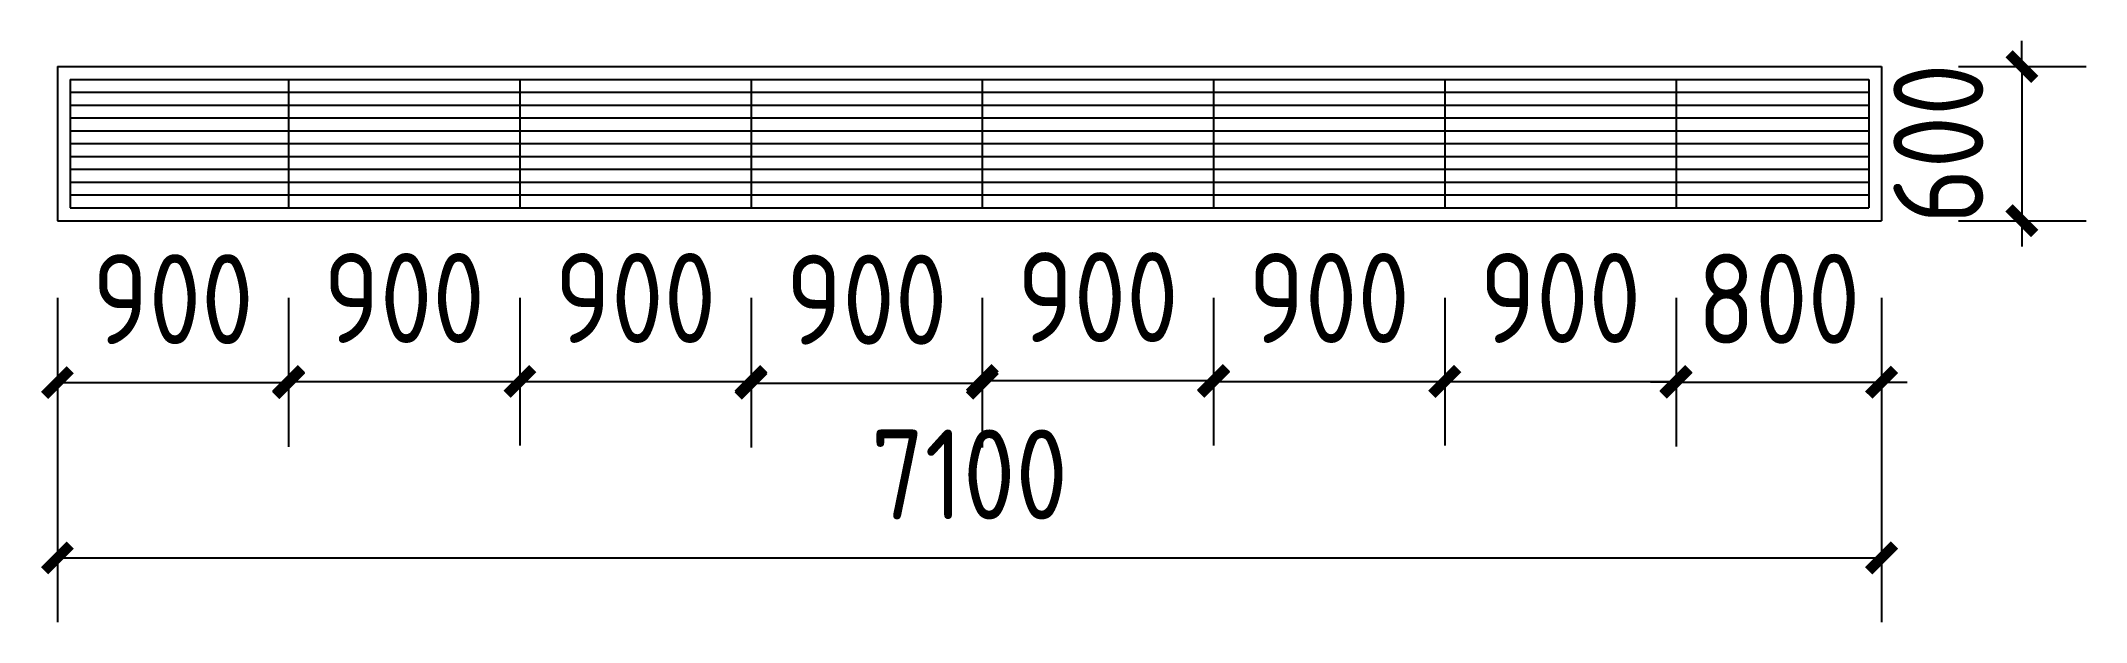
# Model space of a CAD drawing. Extents: x 749 to 30168, y 8248 to 22270.
# Drawn here: x 749 to 8709, y 16112 to 18374 of the extents above.
import ezdxf

# ---------------------------------------------------------------- set-up
doc = ezdxf.new("R2010")
doc.units = 0
doc.header["$LTSCALE"] = 1000
doc.header["$MEASUREMENT"] = 0
doc.styles.get("Standard").update_dxf_attribs({"font": 'GBENOR', "bigfont": 'GBCBIG'})
doc.dimstyles.get("Standard").update_dxf_attribs({"dimscale": 100, "dimtxt": 3.5, "dimasz": 1, "dimexe": 2.5, "dimexo": 3, "dimgap": 1.5, "dimtad": 1, "dimdec": 0, "dimzin": 0, "dimdsep": 46, "dimtxsty": 'Standard', "dimblk": 'ARCHTICK', "dimcen": 0.09, "dimadec": 0, "dimazin": 0, "dimtfac": 1, "dimtdec": 0, "dimtix": 1, "dimtmove": 2, "dimatfit": 3, "dimfxl": 1, "dimtolj": 1, "dimtzin": 0, "dimarcsym": 0})

# ---------------------------------------------------------------- blocks, each defined once
blk = doc.blocks.new('_ArchTick')
at = {"color": 0, "linetype": 'ByBlock', "const_width": 0.4}
blk.add_lwpolyline([(-0.5, -0.5), (0.5, 0.5)], dxfattribs=at)
blk = doc.blocks.new('*D31')
at = {"color": 0, "lineweight": -2}
for p, q in [((813, 17374.5), (813, 16794)), ((1713, 17374.5), (1713, 16794)), ((813, 17044), (1713, 17044))]:
    blk.add_line(p, q, dxfattribs=at)
at = {"layer": 'Defpoints', "color": 0}
for p in [(813, 17674.5), (1713, 17674.5), (1713, 17044)]:
    blk.add_point(p, dxfattribs=at)
at = {"color": 0, "lineweight": -2, "xscale": 100, "yscale": 100, "zscale": 100, "rotation": 180}
blk.add_blockref('_ArchTick', (813, 17044), dxfattribs=at)
at = {"color": 0, "lineweight": -2, "xscale": 100, "yscale": 100, "zscale": 100}
blk.add_blockref('_ArchTick', (1713, 17044), dxfattribs=at)
at = {"color": 0, "insert": (1263, 17369), "char_height": 350, "attachment_point": 5}
blk.add_mtext('\\A1;900', dxfattribs=at)
blk = doc.blocks.new('*D32')
at = {"color": 0, "lineweight": -2}
for p, q in [((813, 17374.5), (813, 16111.5)), ((7913, 17374.5), (7913, 16111.5)), ((813, 16361.5), (7913, 16361.5))]:
    blk.add_line(p, q, dxfattribs=at)
at = {"layer": 'Defpoints', "color": 0}
for p in [(813, 17674.5), (7913, 17674.5), (7913, 16361.5)]:
    blk.add_point(p, dxfattribs=at)
at = {"color": 0, "lineweight": -2, "xscale": 100, "yscale": 100, "zscale": 100, "rotation": 180}
blk.add_blockref('_ArchTick', (813, 16361.5), dxfattribs=at)
at = {"color": 0, "lineweight": -2, "xscale": 100, "yscale": 100, "zscale": 100}
blk.add_blockref('_ArchTick', (7913, 16361.5), dxfattribs=at)
at = {"color": 0, "insert": (4363, 16686.5), "char_height": 350, "attachment_point": 5}
blk.add_mtext('\\A1;7100', dxfattribs=at)
blk = doc.blocks.new('*D33')
at = {"color": 0, "lineweight": -2}
for p, q in [((1713, 17374.5), (1713, 16798.5)), ((2613, 17374.5), (2613, 16798.5)), ((1713, 17048.5), (2613, 17048.5))]:
    blk.add_line(p, q, dxfattribs=at)
at = {"layer": 'Defpoints', "color": 0}
for p in [(1713, 17674.5), (2613, 17674.5), (2613, 17048.5)]:
    blk.add_point(p, dxfattribs=at)
at = {"color": 0, "lineweight": -2, "xscale": 100, "yscale": 100, "zscale": 100, "rotation": 180}
blk.add_blockref('_ArchTick', (1713, 17048.5), dxfattribs=at)
at = {"color": 0, "lineweight": -2, "xscale": 100, "yscale": 100, "zscale": 100}
blk.add_blockref('_ArchTick', (2613, 17048.5), dxfattribs=at)
at = {"color": 0, "insert": (2163, 17373.5), "char_height": 350, "attachment_point": 5}
blk.add_mtext('\\A1;900', dxfattribs=at)
blk = doc.blocks.new('*D34')
at = {"color": 0, "lineweight": -2}
for p, q in [((2613, 17374.5), (2613, 16798.5)), ((3513, 17374.5), (3513, 16798.5)), ((2613, 17048.5), (3513, 17048.5))]:
    blk.add_line(p, q, dxfattribs=at)
at = {"layer": 'Defpoints', "color": 0}
for p in [(2613, 17674.5), (3513, 17674.5), (3513, 17048.5)]:
    blk.add_point(p, dxfattribs=at)
at = {"color": 0, "lineweight": -2, "xscale": 100, "yscale": 100, "zscale": 100, "rotation": 180}
blk.add_blockref('_ArchTick', (2613, 17048.5), dxfattribs=at)
at = {"color": 0, "lineweight": -2, "xscale": 100, "yscale": 100, "zscale": 100}
blk.add_blockref('_ArchTick', (3513, 17048.5), dxfattribs=at)
at = {"color": 0, "insert": (3063, 17373.5), "char_height": 350, "attachment_point": 5}
blk.add_mtext('\\A1;900', dxfattribs=at)
blk = doc.blocks.new('*D35')
at = {"color": 0, "lineweight": -2}
for p, q in [((3513, 17374.5), (3513, 16792)), ((4413, 17374.5), (4413, 16792)), ((3513, 17042), (4413, 17042))]:
    blk.add_line(p, q, dxfattribs=at)
at = {"layer": 'Defpoints', "color": 0}
for p in [(3513, 17674.5), (4413, 17674.5), (4413, 17042)]:
    blk.add_point(p, dxfattribs=at)
at = {"color": 0, "lineweight": -2, "xscale": 100, "yscale": 100, "zscale": 100, "rotation": 180}
blk.add_blockref('_ArchTick', (3513, 17042), dxfattribs=at)
at = {"color": 0, "lineweight": -2, "xscale": 100, "yscale": 100, "zscale": 100}
blk.add_blockref('_ArchTick', (4413, 17042), dxfattribs=at)
at = {"color": 0, "insert": (3963, 17367), "char_height": 350, "attachment_point": 5}
blk.add_mtext('\\A1;900', dxfattribs=at)
blk = doc.blocks.new('*D36')
at = {"color": 0, "lineweight": -2}
for p, q in [((4413, 17374.5), (4413, 16802)), ((5313, 17374.5), (5313, 16802)), ((4413, 17052), (5313, 17052))]:
    blk.add_line(p, q, dxfattribs=at)
at = {"layer": 'Defpoints', "color": 0}
for p in [(4413, 17674.5), (5313, 17674.5), (5313, 17052)]:
    blk.add_point(p, dxfattribs=at)
at = {"color": 0, "lineweight": -2, "xscale": 100, "yscale": 100, "zscale": 100, "rotation": 180}
blk.add_blockref('_ArchTick', (4413, 17052), dxfattribs=at)
at = {"color": 0, "lineweight": -2, "xscale": 100, "yscale": 100, "zscale": 100}
blk.add_blockref('_ArchTick', (5313, 17052), dxfattribs=at)
at = {"color": 0, "insert": (4863, 17377), "char_height": 350, "attachment_point": 5}
blk.add_mtext('\\A1;900', dxfattribs=at)
blk = doc.blocks.new('*D37')
at = {"color": 0, "lineweight": -2}
for p, q in [((5313, 17374.5), (5313, 16798.5)), ((6213, 17374.5), (6213, 16798.5)), ((5313, 17048.5), (6213, 17048.5))]:
    blk.add_line(p, q, dxfattribs=at)
at = {"layer": 'Defpoints', "color": 0}
for p in [(5313, 17674.5), (6213, 17674.5), (6213, 17048.5)]:
    blk.add_point(p, dxfattribs=at)
at = {"color": 0, "lineweight": -2, "xscale": 100, "yscale": 100, "zscale": 100, "rotation": 180}
blk.add_blockref('_ArchTick', (5313, 17048.5), dxfattribs=at)
at = {"color": 0, "lineweight": -2, "xscale": 100, "yscale": 100, "zscale": 100}
blk.add_blockref('_ArchTick', (6213, 17048.5), dxfattribs=at)
at = {"color": 0, "insert": (5763, 17373.5), "char_height": 350, "attachment_point": 5}
blk.add_mtext('\\A1;900', dxfattribs=at)
blk = doc.blocks.new('*D38')
at = {"color": 0, "lineweight": -2}
for p, q in [((6213, 17374.5), (6213, 16798.5)), ((7113, 17374.5), (7113, 16798.5)), ((6213, 17048.5), (7113, 17048.5))]:
    blk.add_line(p, q, dxfattribs=at)
at = {"layer": 'Defpoints', "color": 0}
for p in [(6213, 17674.5), (7113, 17674.5), (7113, 17048.5)]:
    blk.add_point(p, dxfattribs=at)
at = {"color": 0, "lineweight": -2, "xscale": 100, "yscale": 100, "zscale": 100, "rotation": 180}
blk.add_blockref('_ArchTick', (6213, 17048.5), dxfattribs=at)
at = {"color": 0, "lineweight": -2, "xscale": 100, "yscale": 100, "zscale": 100}
blk.add_blockref('_ArchTick', (7113, 17048.5), dxfattribs=at)
at = {"color": 0, "insert": (6663, 17373.5), "char_height": 350, "attachment_point": 5}
blk.add_mtext('\\A1;900', dxfattribs=at)
blk = doc.blocks.new('*D39')
at = {"color": 0, "lineweight": -2}
for p, q in [((7113, 17374.5), (7113, 16795.5)), ((7913, 17374.5), (7913, 16795.5)), ((7113, 17045.5), (7013, 17045.5)), ((7113, 17045.5), (7913, 17045.5)), ((7913, 17045.5), (8013, 17045.5))]:
    blk.add_line(p, q, dxfattribs=at)
at = {"layer": 'Defpoints', "color": 0}
for p in [(7113, 17674.5), (7913, 17674.5), (7913, 17045.5)]:
    blk.add_point(p, dxfattribs=at)
at = {"color": 0, "lineweight": -2, "xscale": 100, "yscale": 100, "zscale": 100}
blk.add_blockref('_ArchTick', (7113, 17045.5), dxfattribs=at)
at = {"color": 0, "lineweight": -2, "xscale": 100, "yscale": 100, "zscale": 100, "rotation": 180}
blk.add_blockref('_ArchTick', (7913, 17045.5), dxfattribs=at)
at = {"color": 0, "insert": (7513, 17370.5), "char_height": 350, "attachment_point": 5}
blk.add_mtext('\\A1;800', dxfattribs=at)
blk = doc.blocks.new('*D40')
at = {"color": 0, "lineweight": -2}
for p, q in [((8459, 18274.5), (8459, 18374.5)), ((8213, 18274.5), (8709, 18274.5)), ((8459, 18274.5), (8459, 17674.5)), ((8213, 17674.5), (8709, 17674.5)), ((8459, 17674.5), (8459, 17574.5))]:
    blk.add_line(p, q, dxfattribs=at)
at = {"layer": 'Defpoints', "color": 0}
for p in [(7913, 18274.5), (7913, 17674.5), (8459, 17674.5)]:
    blk.add_point(p, dxfattribs=at)
at = {"color": 0, "lineweight": -2, "xscale": 100, "yscale": 100, "zscale": 100}
for p, rotation in [((8459, 18274.5), 270), ((8459, 17674.5), 90)]:
    blk.add_blockref('_ArchTick', p, dxfattribs=dict(at, rotation=rotation))
at = {"color": 0, "insert": (8134, 17974.5), "char_height": 350, "attachment_point": 5, "rotation": 90}
blk.add_mtext('\\A1;600', dxfattribs=at)

msp = doc.modelspace()

# ---------------------------------------------------------------- linework, layer by layer
for p, q in [((813, 18274.5), (813, 17674.5)), ((813, 18274.5), (7913, 18274.5)), ((7913, 18274.5), (7913, 17674.5)), ((863, 18224.5), (863, 17724.5)), ((863, 18224.5), (7863, 18224.5)), ((863, 18224.5), (863, 17724.5)), ((863, 18224.5), (863, 17724.5)), ((863, 18174.5), (7863, 18174.5)), ((1713, 18224.5), (1713, 17724.5)), ((2613, 18224.5), (2613, 17724.5)), ((3513, 18224.5), (3513, 17724.5)), ((4413, 18224.5), (4413, 17724.5)), ((5313, 18224.5), (5313, 17724.5)), ((6213, 18224.5), (6213, 17724.5)), ((7113, 18224.5), (7113, 17724.5)), ((7863, 18224.5), (7863, 17724.5)), ((863, 18124.5), (7863, 18124.5)), ((863, 18074.5), (7863, 18074.5)), ((863, 18024.5), (7863, 18024.5)), ((863, 17974.5), (7863, 17974.5)), ((863, 17924.5), (7863, 17924.5)), ((863, 17874.5), (7863, 17874.5)), ((863, 17824.5), (7863, 17824.5)), ((863, 17774.5), (7863, 17774.5)), ((813, 17674.5), (7913, 17674.5)), ((863, 17724.5), (7863, 17724.5)), ((1713, 17674.5), (2571, 17674.5))]:
    msp.add_line(p, q)

# ---------------------------------------------------------------- dimensions: what is measured, and where the dimension line sits
dim = msp.add_linear_dim(base=(8459, 17674.5), p1=(7913, 18274.5), p2=(7913, 17674.5), angle=90, dimstyle='Standard')
dim.commit()
dim.dimension.update_dxf_attribs({"geometry": '*D40', "text_midpoint": (8134, 17974.5)})
for base, p1, p2, picture, middle in [((1713, 17044), (813, 17674.5), (1713, 17674.5), '*D31', (1263, 17369)), ((7913, 16361.5), (813, 17674.5), (7913, 17674.5), '*D32', (4363, 16686.5)), ((2613, 17048.5), (1713, 17674.5), (2613, 17674.5), '*D33', (2163, 17373.5)), ((3513, 17048.5), (2613, 17674.5), (3513, 17674.5), '*D34', (3063, 17373.5)), ((4413, 17042), (3513, 17674.5), (4413, 17674.5), '*D35', (3963, 17367)), ((5313, 17052), (4413, 17674.5), (5313, 17674.5), '*D36', (4863, 17377)), ((6213, 17048.5), (5313, 17674.5), (6213, 17674.5), '*D37', (5763, 17373.5)), ((7113, 17048.5), (6213, 17674.5), (7113, 17674.5), '*D38', (6663, 17373.5)), ((7913, 17045.5), (7113, 17674.5), (7913, 17674.5), '*D39', (7513, 17370.5))]:
    dim = msp.add_linear_dim(base=base, p1=p1, p2=p2, dimstyle='Standard')
    dim.commit()
    dim.dimension.update_dxf_attribs({"geometry": picture, "text_midpoint": middle})

doc.saveas('drawing.dxf')
